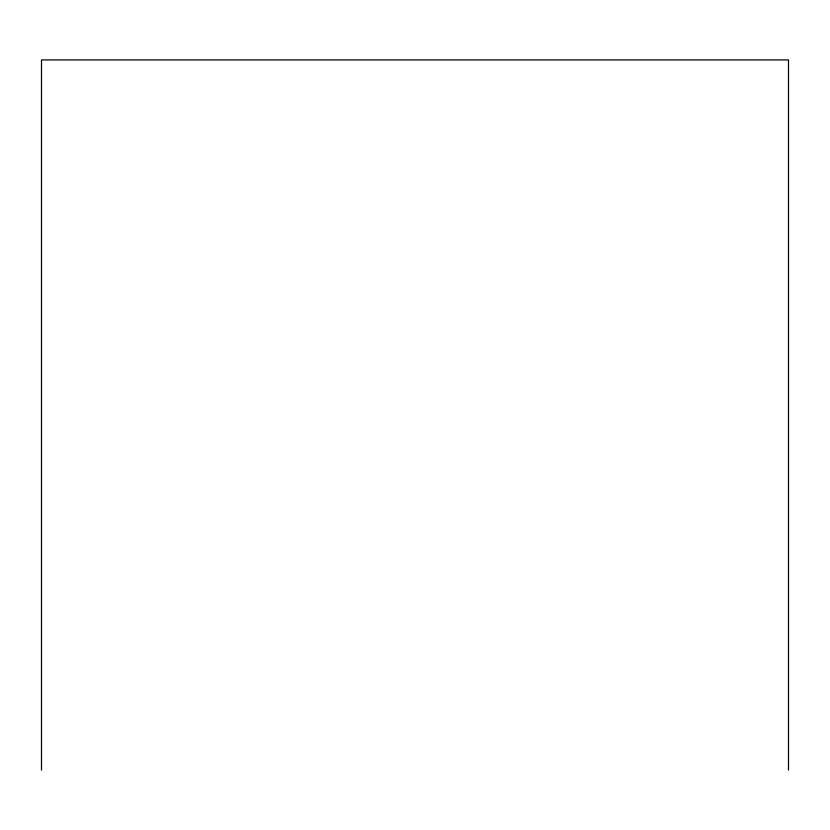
<?xml version="1.0" encoding="UTF-8"?>
<svg xmlns="http://www.w3.org/2000/svg" width="830" height="830" viewBox="0 0 830 830"><rect width="100%" height="100%" fill="white"/><g stroke="black" fill="none" stroke-linecap="round" stroke-linejoin="round"><path stroke-width="1.25" d="M788.5 770.074L788.5 59.926L41.5 59.926L41.5 770.074"/></g></svg>
